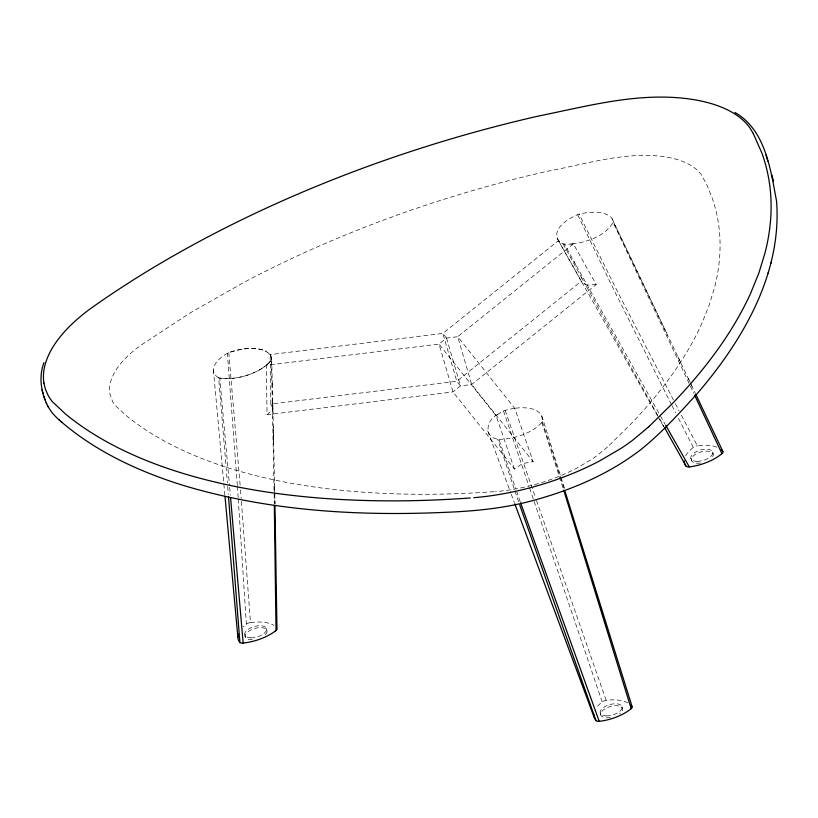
<?xml version="1.0" encoding="UTF-8"?>
<svg xmlns="http://www.w3.org/2000/svg" width="818" height="818" viewBox="0 0 818 818"><rect width="100%" height="100%" fill="white"/><g stroke="black" fill="none" stroke-linecap="round" stroke-linejoin="round"><path stroke-width="0.61" stroke-dasharray="4.09 3.07" d="M498.898 439.307A33.732 16.043 -16.3 0 0 541.833 422.323A4.601 2.188 -16.3 0 0 542.242 421.474C543.53 406.935 523.091 406.699 513.07 408.581M680.535 362.272L613.265 221.647A4.601 2.188 -16.3 0 1 613.122 222.455C604.614 236.463 587.15 242.138 571.68 244.009M261.811 368.57L267.292 364.521L271.402 360.012A4.417 2.096 -16.3 0 0 271.678 359.082L270.032 354.388L265.339 350.922M609.379 445.196L630.729 424.194A615.79 292.885 -16.3 0 0 701.425 324.378L708.94 305.85L714.543 287.558A615.79 292.885 -16.3 0 0 711.721 196.76L706.803 184.848L701.455 174.878A106.043 50.44 -16.3 0 0 658.173 155.952C620.31 152.669 583.316 164.694 546.536 171.432A615.77 292.875 -16.3 0 0 243.457 282.619L190.083 312.967L140.706 345.38A106.013 50.419 -16.3 0 0 109.878 393.642L112.516 401.393A105.982 50.409 -16.3 0 0 115.287 405.503L125.737 415.145A615.76 292.875 -16.3 0 0 365.626 492.354C408.591 495.309 451.761 494.747 494.706 491.618M267.783 364.03L267.875 363.949A33.211 15.798 -16.3 0 0 271.351 360.022L272.292 401.863M607.508 446.935L597.856 454.951A106.043 50.43 -16.3 0 1 590.678 459.972L577.038 467.988A106.023 50.43 -16.3 0 1 498.561 491.301L495.422 491.567M267.875 363.949L267.128 364.624M267.598 364.204L261.044 369.051M267.026 364.705L266.341 365.288L267.046 414.726L453.008 391.904L460.503 385.881L471.7 384.511L596.22 284.521L573.336 243.846L570.933 244.071A33.211 15.798 -16.3 0 1 564.359 244.112A4.417 2.096 -16.3 0 1 563.05 243.825A33.211 15.798 -16.3 0 1 559.389 241.535C549.993 229.868 568.132 218.539 577.6 214.653A4.601 2.188 -16.3 0 1 579.103 214.142A33.732 16.043 -16.3 0 1 613.306 221.627M514.44 469.051L496.066 415.728L439.021 344.081L453.008 391.904L514.44 469.051L521.516 464.225A4.417 2.096 -16.3 0 1 523.592 463.407L533.131 461.659L514.757 408.335L457.712 336.689L446.516 338.069L439.021 344.081L266.341 365.288M559.328 241.474L558.469 240.604L442.824 333.417L270.144 354.623L266.443 351.484M573.336 243.846L457.712 336.689L471.7 384.511L533.131 461.659M558.449 240.574L581.322 281.249L456.802 381.239L270.84 404.072L270.144 354.623L270.809 355.687A33.211 15.798 -16.3 0 1 271.678 359.082L271.76 362.159M627.825 702.877A34.714 16.513 -16.3 0 0 607.355 700.157L606.23 700.331A4.427 2.106 -16.3 0 0 602.171 701.916L601.394 702.55A34.714 16.513 -16.3 0 0 596.158 708.183M496.066 415.728L497.252 414.838M267.046 414.726L272.455 409.532A4.417 2.096 -16.3 0 0 272.875 408.346M497.589 414.603C486.608 419.205 483.162 437.068 497.661 439.113A4.601 2.188 -16.3 0 0 498.919 439.276L515.596 488.438M497.467 414.685L497.814 414.44A33.211 15.798 -16.3 0 1 503.51 411.004A4.417 2.096 -16.3 0 1 505.156 410.35A33.211 15.798 -16.3 0 1 512.293 408.714L514.696 408.346M261.147 368.959C249.326 375.902 235.287 379.572 221.566 378.325M260.369 369.419L259.173 370.104M257.097 371.198C245.594 376.791 232.486 379.818 219.715 378.069A4.601 2.188 -16.3 0 1 218.662 377.732L227.414 483.019M218.662 377.752A33.732 16.043 -16.3 0 1 227.384 353.253A4.601 2.188 -16.3 0 1 228.774 352.63C240.625 348.683 254.245 346.106 266.106 351.27M237.353 485.483L227.373 353.274A4.601 2.188 -16.3 0 1 228.805 352.63C240.103 348.857 252.915 346.413 264.449 350.533M596.22 284.521L587.641 285.083M606.158 700.341L536.322 500.023M571.526 244.02L570.933 244.071M587.426 285.073L587.099 285.073A4.417 2.096 -16.3 0 1 585.453 284.705L581.322 281.249M221.187 378.284L219.745 378.069L229.449 484.757M270.84 404.072L272.834 408.039M270.165 354.644L270.809 355.687M658.766 412.967L573.96 261.423M660.371 415.82L665.208 424.378M557.048 238.314L657.59 415.953M658.132 416.924L663.787 426.904M659.748 419.02L663.981 426.607M657.631 415.217L585.136 284.132M575.729 264.603L564.359 244.112M581.25 277.046L585.453 284.705M563.05 243.825L581.976 278.376M716.824 447.149A33.62 15.992 -16.3 0 0 697.355 445.769L680.995 414.501M673.449 400.033L615.545 287.721L579.103 214.142M675.341 403.652L679.114 410.881M678.459 418.315L693.265 447.405A4.652 2.209 -16.3 0 1 697.355 445.779M671.517 404.665L613.377 288.877L577.6 214.653M671.977 405.575L675.678 412.855M688.214 378.376L695.453 393.581M612.232 218.938L667.692 335.4M677.969 356.893L690.341 382.855M690.77 383.744L692.048 386.433M689.083 383.376L613.122 222.455M690.351 386.086L693.746 393.305M487.753 431.014L510.79 493.039M511.23 494.236L514.328 502.579M505.156 410.35L535.585 497.896M520.197 501.7L516.741 491.751M518.602 501.72L515.217 491.782M602.171 701.916L533.96 500.964M503.51 411.004L528.878 485.964M529.604 488.111L533.234 498.816M514.082 488.458L497.661 439.113M542.242 421.474L560.8 478.182M541.792 422.323L563.377 489.062M564.021 488.193L561.158 479.297M541.843 415.912L564.625 488.908M712.631 452.109L713.194 454.021M690.883 458.417L691.435 460.329M622.017 706.844L622.57 708.756M600.177 712.815L600.729 714.727M266.392 628.439L266.954 630.351M244.746 635.085L245.298 636.997M228.774 352.63L240.175 485.677M213.406 369.961L224.889 495.309M229.684 487.375L230.359 495.197M240.502 489.9L241.157 498.377M227.69 486.485L228.304 494.287M241.402 501.546L250.472 622.559A4.652 2.209 -16.3 0 0 246.371 624.175A33.62 15.992 -16.3 0 0 243.304 626.833M237.414 486.352L238.191 498.019M238.263 499.082L246.371 624.175M271.678 359.082L272.363 386.842M272.292 383.714L273.028 414.593M273.498 435.411L273.652 442.344L272.701 400.718M273.304 426.659L274.715 491.465L274.521 483.571M272.261 400.247L274.091 491.904M274.776 494L274.971 504.164M274.695 492.559L274.92 503.796M274.122 494.164L274.286 503.193M252.261 639.737A11.329 5.389 -16.3 0 1 246.269 633.418A11.329 5.389 -16.3 0 1 261.862 627.662A11.329 5.389 -16.3 0 1 264.889 635.075M700.464 463.07A11.329 5.389 -16.3 0 1 691.875 457.783A11.329 5.389 -16.3 0 1 707.141 451.107A11.329 5.389 -16.3 0 1 711.384 458.295M610.32 717.56A11.329 5.389 -16.3 0 1 601.291 712.212A11.329 5.389 -16.3 0 1 617.396 705.73A11.329 5.389 -16.3 0 1 619.574 713.838M685.637 455.933A34.714 16.513 -16.3 0 1 693.367 447.426M250.451 622.631A34.714 16.513 -16.3 0 1 274.04 625.422M271.719 359.296A4.652 2.219 -16.3 0 1 271.545 359.787M446.516 338.069L442.824 333.417L456.802 381.239L460.503 385.881L446.516 338.069M250.737 637.825A11.329 5.389 -16.3 0 0 266.515 628.95A11.329 5.389 -16.3 0 0 249.439 628.51A11.329 5.389 -16.3 0 0 250.737 637.825M697.406 461.332A11.329 5.389 -16.3 0 0 712.662 452.201A11.329 5.389 -16.3 0 0 695.208 452.252A11.329 5.389 -16.3 0 0 697.406 461.332M606.506 715.903A11.329 5.389 -16.3 0 0 622.028 706.895A11.329 5.389 -16.3 0 0 604.758 706.701A11.329 5.389 -16.3 0 0 606.506 715.903"/><path stroke-width="1.23" d="M47.802 406.045C51.166 412.476 56.309 417.661 61.82 422.262C96.207 451.618 137.894 470.953 180.696 484.614L181.473 484.859C265.85 510.555 355.012 516.219 442.743 512.436C473.765 511.311 504.9 508.387 534.9 500.013C572.886 489.481 609.952 473.561 641.251 449.276C662.294 432.282 680.484 412.067 698.562 392.057L699.073 391.433C743.654 338.928 781.803 273.161 776.609 201.821L776.507 200.88C770.648 169.888 765.546 129.837 734.891 112.444M43.947 362.619C38.466 377.129 41.074 393.458 48.221 406.894M768.02 273.549L768.286 272.639M770.842 263.508L771.108 262.578M649.717 425.841L672.989 402.937A676.22 321.627 -16.3 0 0 750.638 293.314L758.889 272.967L765.034 252.885A676.22 321.627 -16.3 0 0 761.936 153.171L753.235 133.446M649.349 426.178L648.255 427.211M648.071 427.374L632.478 440.37A166.504 79.193 -16.3 0 1 621.199 448.254L599.788 460.841A166.504 79.193 -16.3 0 1 476.577 497.446L476.178 497.487M275.339 630.954L276.136 630.32A4.427 2.106 -16.3 0 0 276.944 628.05L274.96 506.045M276.034 630.402L274.327 505.452M684.237 460.892A34.714 16.513 -16.3 0 0 685.658 465.728L686.046 466.096A4.427 2.106 -16.3 0 0 689.298 466.894L690.484 466.741A34.714 16.513 -16.3 0 0 721.875 453.683M475.381 497.559L473.786 497.692M470.268 497.968C423.233 501.383 375.953 501.976 328.887 498.745A676.241 321.638 -16.3 0 1 65.45 413.959L52.424 401.74A166.432 79.162 -16.3 0 1 48.078 395.278L45.481 389.409L43.906 383.121M58.896 419.685L59.622 420.329M61.105 421.628L61.82 422.262M686.097 466.158L664.513 427.558M689.298 466.894L665.75 425.329M753.092 133.17L749.84 127.812A166.504 79.193 -16.3 0 0 681.885 98.088C633.306 93.334 585.453 106.585 538.326 116.084A676.23 321.627 -16.3 0 0 205.492 238.191C166.412 258.907 128.446 281.791 92.332 307.333A166.443 79.162 -16.3 0 0 43.937 383.11M46.227 402.906L46.646 403.755M695.873 394.481L722.815 451.372M694.584 395.104L721.977 453.704A4.652 2.209 -16.3 0 0 722.815 451.372A33.62 15.992 -16.3 0 0 721.231 449.665M514.778 503.776L594.124 717.243M565.085 491.536L632.007 706.343A4.652 2.209 -16.3 0 1 631.179 708.674A33.62 15.992 -16.3 0 1 599.226 721.323L520.575 502.804M519.737 505.033L595.974 720.597A4.652 2.209 -16.3 0 0 599.226 721.312M563.725 490.186L631.179 708.674M42.076 389.879L43.078 393.264M43.957 396.29L44.949 399.675M766.026 155.042L767.897 161.443M771.64 174.561L773.511 180.972M225.011 496.577L237.885 637.212M230.584 497.804L243.15 643.112A4.652 2.209 -16.3 0 1 239.878 642.406A33.62 15.992 -16.3 0 1 238.406 634.073M239.889 642.406L228.508 496.884M630.934 705.228A34.714 16.513 -16.3 0 1 631.874 706.384M596.097 720.535A34.714 16.513 -16.3 0 1 593.858 714.533M275.4 630.975A34.714 16.513 -16.3 0 1 243.181 643.04"/></g></svg>
